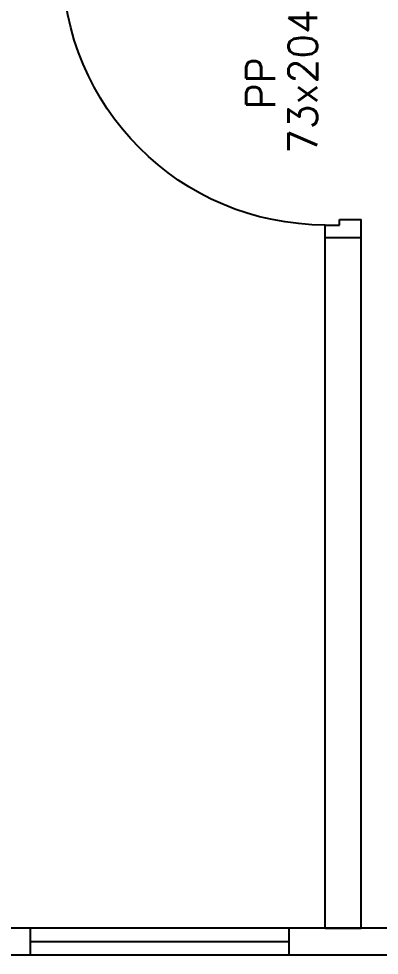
# Model space of a CAD drawing. Header units: metres. Extents: x -8 to 211, y -5 to 120.
# Drawn here: x 169.69 to 170.691, y 45.774 to 48.372 of the extents above; entities that cross this region are included whole.
import ezdxf
from ezdxf.enums import TextEntityAlignment as Align

# ---------------------------------------------------------------- set-up
doc = ezdxf.new("R2010")
doc.units = ezdxf.units.M
doc.header["$LTSCALE"] = 0.8
doc.header["$MEASUREMENT"] = 0
doc.layers.get('0').update_dxf_attribs({"linetype": 'CONTINUOUS'})
for name, color, linetype in [('A_CHASS', 4, 'CONTINUOUS'), ('A_HACH_STRUC', 7, 'CONTINUOUS'), ('A_MURS_CLOI', 7, 'CONTINUOUS')]:
    doc.layers.add(name, color=color, linetype=linetype)
doc.styles.add('ROMANS8', font='romans8', dxfattribs={"height": 10})

# ---------------------------------------------------------------- blocks, each defined once
blk = doc.blocks.new('P70-bt10')
for p, q in [((0.035, 0.83), (0.035, 0.1)), ((0.075, 0.8289), (0.075, 0.1)), ((0, 0.1), (0, 0)), ((0, 0.1), (0.035, 0.1)), ((0.035, 0.1), (0.075, 0.1)), ((0.035, 0.1), (0.035, 0.06)), ((0.8, 0.1), (0.765, 0.1)), ((0.765, 0.1), (0.765, 0.06)), ((0.8, 0.1), (0.8, 0)), ((0.035, 0.06), (0.05, 0.06)), ((0.05, 0.06), (0.05, 0)), ((0.75, 0.06), (0.75, 0)), ((0.765, 0.06), (0.75, 0.06)), ((0, 0), (0.05, 0)), ((0.8, 0), (0.75, 0))]:
    blk.add_line(p, q)
blk.add_arc((0.035, 0.1), 0.73, 0, 90)
at = {"style": 'ROMANS8'}
for tag, p in [('DEF', (0.372, 0.2395)), ('DIM', (0.3671, 0.1221))]:
    blk.add_attdef(tag, text='', height=0.08, dxfattribs=at).set_placement(p, align=Align.CENTER)

msp = doc.modelspace()

# ---------------------------------------------------------------- linework, layer by layer
at = {"layer": 'A_CHASS', "color": 8}
for p, q in [((184.8415, 45.8495), (167.1412, 45.8495)), ((169.7214, 45.8495), (169.7214, 45.7745)), ((170.4414, 45.7745), (170.4414, 45.8495)), ((170.4414, 45.812), (169.7214, 45.812)), ((184.8415, 45.7745), (167.1412, 45.7745))]:
    msp.add_line(p, q, dxfattribs=at)
at = {"layer": 'A_MURS_CLOI', "color": 8, "linetype": 'Continuous'}
for p, q in [((170.5412, 45.8495), (170.5412, 47.7652)), ((170.5412, 47.7652), (170.6412, 47.7652)), ((170.6412, 45.8495), (170.6412, 47.7652)), ((170.5412, 45.8495), (170.6412, 45.8495))]:
    msp.add_line(p, q, dxfattribs=at)

# ---------------------------------------------------------------- block references
at = {"layer": 'A_HACH_STRUC', "color": 8}
ref = msp.add_blockref('P70-bt10', (170.6412, 48.5652), dxfattribs=dict(at, xscale=-1, rotation=90))
ref.add_attrib('DEF', 'PP', dxfattribs={"layer": '0', "height": 0.08, "rotation": 90, "style": 'ROMANS8'}).set_placement((170.4017, 48.1932), align=Align.CENTER)
ref.add_attrib('DIM', '73x204', dxfattribs={"layer": '0', "height": 0.08, "rotation": 90, "style": 'ROMANS8'}).set_placement((170.5191, 48.1981), align=Align.CENTER)

doc.saveas('drawing.dxf')
